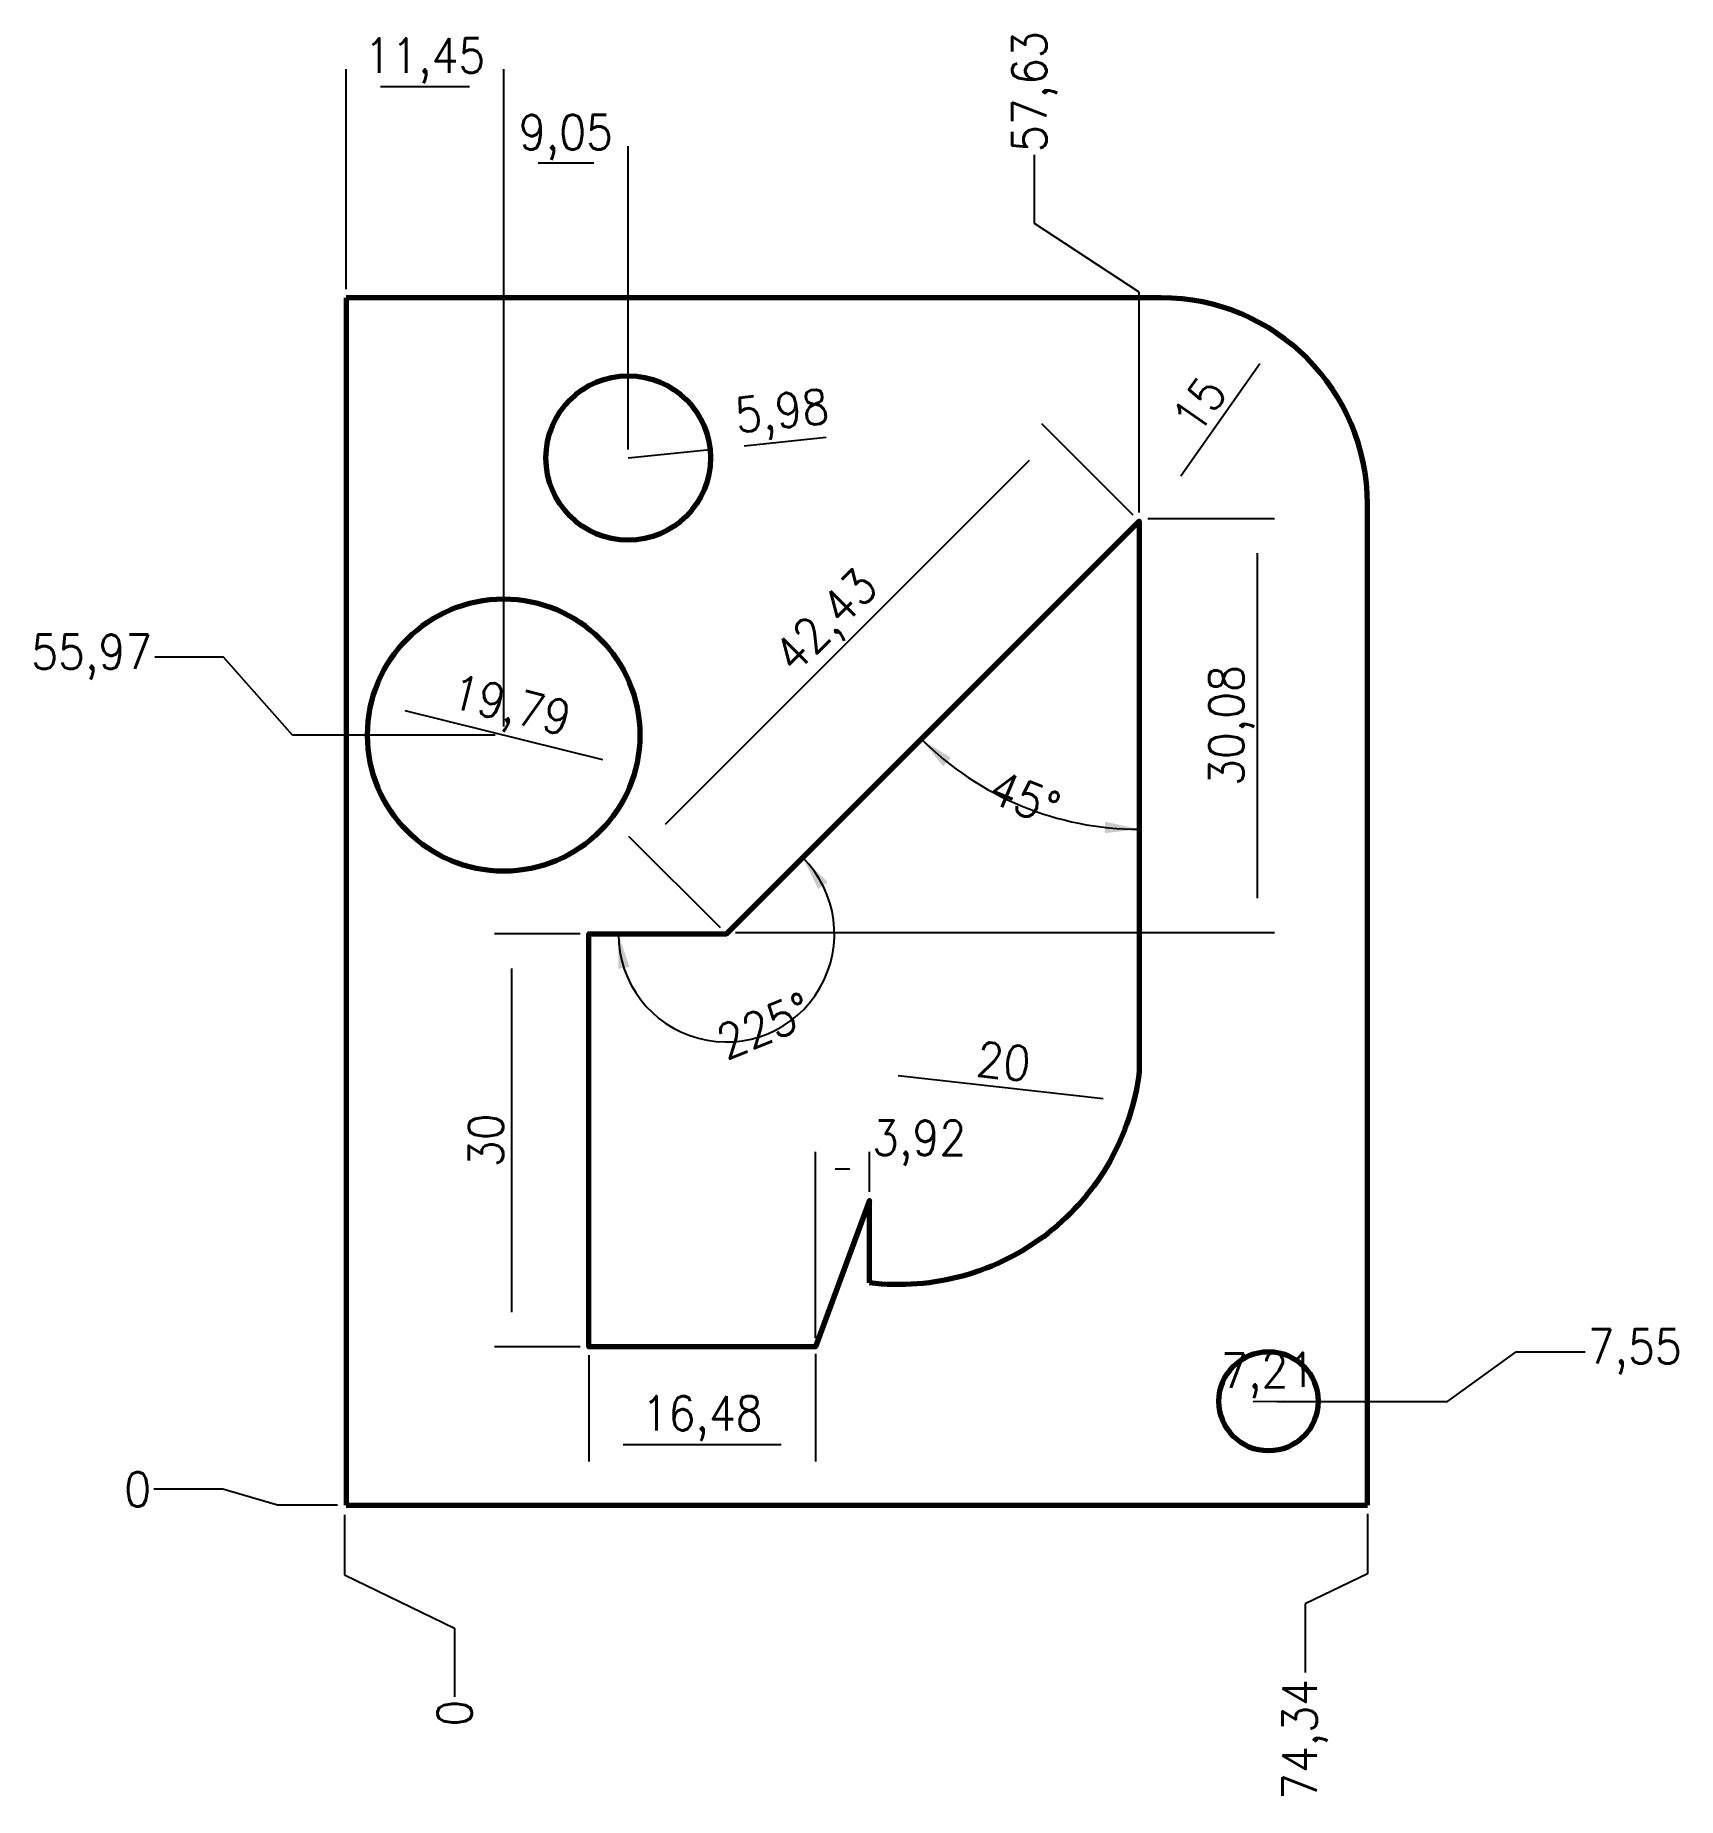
# Model space of a CAD drawing. Header units: millimetres. Extents: x -13 to 107, y -19 to 109.
import ezdxf

# ---------------------------------------------------------------- set-up
doc = ezdxf.new("R2010")
doc.units = ezdxf.units.MM
doc.layers.get('0').update_dxf_attribs({"linetype": 'CONTINUOUS', "lineweight": 25})
for name, color, linetype, lineweight in [('DIM$ANGULAR', 7, 'CONTINUOUS', 0), ('DIM$DIAMETRIC', 7, 'CONTINUOUS', 0), ('DIM$LINEAR', 7, 'CONTINUOUS', 0), ('DIM$ORDINATE', 7, 'CONTINUOUS', 0), ('DIM$RADIAL', 7, 'CONTINUOUS', 0)]:
    doc.layers.add(name, color=color, linetype=linetype, lineweight=lineweight)
doc.styles.get("Standard").update_dxf_attribs({"font": 'Standard'})
doc.dimstyles.get("Standard").update_dxf_attribs({"dimtxt": 2.5, "dimasz": 2.5, "dimexe": 1.25, "dimexo": 0.625, "dimtad": 0, "dimtoh": 1, "dimtxsty": 'Standard', "dimcen": 0.09, "dimadec": 0, "dimazin": 0, "dimtfac": 1, "dimtdec": 4, "dimtofl": 0, "dimtmove": 0, "dimatfit": 3, "dimfxl": 1, "dimtolj": 1, "dimtzin": 0, "dimarcsym": 0})

# ---------------------------------------------------------------- blocks, each defined once
blk = doc.blocks.new('*D1')
at = {"layer": 'DIM$LINEAR', "color": 0, "linetype": 'ByBlock', "lineweight": -2}
for p, q in [((67.16, 73.8), (60.52, 80.44)), ((33.17, 51.33), (59.63, 77.79)), ((37.16, 43.8), (30.52, 50.44))]:
    blk.add_line(p, q, dxfattribs=at)
at = {"layer": 'DIM$LINEAR', "color": 0, "linetype": 'CONTINUOUS', "lineweight": -2, "insert": (45.07, 65.89), "char_height": 2.5, "width": 8.4722, "attachment_point": 5, "rotation": 45}
blk.add_mtext('42,43', dxfattribs=at)
blk = doc.blocks.new('*D2')
at = {"layer": 'DIM$LINEAR', "color": 0, "linetype": 'ByBlock', "lineweight": -2}
for p, q in [((26.975, 43.36), (20.7468, 43.36)), ((21.9968, 15.86), (21.9968, 40.86)), ((26.975, 13.36), (20.7468, 13.36))]:
    blk.add_line(p, q, dxfattribs=at)
at = {"layer": 'DIM$LINEAR', "color": 0, "linetype": 'CONTINUOUS', "lineweight": -2, "insert": (20.1218, 28.36), "char_height": 2.5, "width": 3.055556, "attachment_point": 5, "rotation": 90}
blk.add_mtext('30', dxfattribs=at)
blk = doc.blocks.new('*D3')
at = {"layer": 'DIM$LINEAR', "color": 0, "linetype": 'ByBlock', "lineweight": -2}
for p, q in [((44.08, 12.84), (44.08, 5.01)), ((27.6, 12.74), (27.6, 5.01)), ((30.1, 6.26), (41.58, 6.26))]:
    blk.add_line(p, q, dxfattribs=at)
at = {"layer": 'DIM$LINEAR', "color": 0, "linetype": 'CONTINUOUS', "lineweight": -2, "insert": (35.84, 8.14), "char_height": 2.5, "width": 7.6389, "attachment_point": 5}
blk.add_mtext('16,48', dxfattribs=at)
blk = doc.blocks.new('*D4')
at = {"layer": 'DIM$ORDINATE', "color": 0, "linetype": 'ByBlock', "lineweight": -2}
for p, q in [((9.85, 1.15), (9.85, -3.23)), ((9.85, -3.23), (17.85, -7.09)), ((17.85, -7.09), (17.85, -12.09))]:
    blk.add_line(p, q, dxfattribs=at)
at = {"layer": 'DIM$ORDINATE', "color": 0, "linetype": 'CONTINUOUS', "lineweight": -2, "insert": (17.85, -13.27), "char_height": 2.5, "width": 1.1111, "attachment_point": 5, "rotation": 90}
blk.add_mtext('0', dxfattribs=at)
blk = doc.blocks.new('*D5')
at = {"layer": 'DIM$ORDINATE', "color": 0, "linetype": 'ByBlock', "lineweight": -2}
for p, q in [((84.19, 1.22), (84.19, -3.15)), ((84.19, -3.15), (79.65, -5.32)), ((79.65, -5.32), (79.65, -10.32))]:
    blk.add_line(p, q, dxfattribs=at)
at = {"layer": 'DIM$ORDINATE', "color": 0, "linetype": 'CONTINUOUS', "lineweight": -2, "insert": (79.65, -15.19), "char_height": 2.5, "width": 8.4722, "attachment_point": 5, "rotation": 90}
blk.add_mtext('74,34', dxfattribs=at)
blk = doc.blocks.new('*D6')
at = {"layer": 'DIM$RADIAL', "color": 0, "linetype": 'ByBlock', "lineweight": -2}
blk.add_line((50.08, 33.08), (64.99, 31.39), dxfattribs=at)
at = {"layer": 'DIM$RADIAL', "color": 0, "linetype": 'CONTINUOUS', "lineweight": -2, "insert": (57.75, 34.1), "char_height": 2.5, "width": 3.0556, "attachment_point": 5, "rotation": 353.5451}
blk.add_mtext('20', dxfattribs=at)
blk = doc.blocks.new('*D9')
at = {"layer": 'DIM$ORDINATE', "color": 0, "linetype": 'ByBlock', "lineweight": -2}
for p, q in [((90, 9.39), (95, 13)), ((95, 13), (100, 13)), ((77.62, 9.39), (90, 9.39))]:
    blk.add_line(p, q, dxfattribs=at)
at = {"layer": 'DIM$ORDINATE', "color": 0, "linetype": 'CONTINUOUS', "lineweight": -2, "insert": (103.61, 13), "char_height": 2.5, "width": 5.9722, "attachment_point": 5}
blk.add_mtext('7,55', dxfattribs=at)
blk = doc.blocks.new('*D10')
at = {"layer": 'DIM$LINEAR', "color": 0, "linetype": 'ByBlock', "lineweight": -2}
for p, q in [((44.08, 13.99), (44.08, 27.53)), ((48, 24.62), (48, 27.53)), ((45.5, 26.28), (46.58, 26.28))]:
    blk.add_line(p, q, dxfattribs=at)
at = {"layer": 'DIM$LINEAR', "color": 0, "linetype": 'CONTINUOUS', "lineweight": -2, "insert": (51.61, 28.16), "char_height": 2.5, "width": 5.9722, "attachment_point": 5}
blk.add_mtext('3,92', dxfattribs=at)
blk = doc.blocks.new('*D11')
at = {"layer": 'DIM$LINEAR', "color": 0, "linetype": 'ByBlock', "lineweight": -2}
for p, q in [((9.97, 90.23), (9.97, 106.21)), ((21.42, 58.44), (21.42, 106.21)), ((12.47, 104.96), (18.92, 104.96))]:
    blk.add_line(p, q, dxfattribs=at)
at = {"layer": 'DIM$LINEAR', "color": 0, "linetype": 'CONTINUOUS', "lineweight": -2, "insert": (15.69, 106.83), "char_height": 2.5, "width": 7.0833, "attachment_point": 5}
blk.add_mtext('11,45', dxfattribs=at)
blk = doc.blocks.new('*D12')
at = {"layer": 'DIM$DIAMETRIC', "color": 0, "linetype": 'ByBlock', "lineweight": -2}
blk.add_line((14.24, 59.6), (28.59, 56.04), dxfattribs=at)
at = {"layer": 'DIM$DIAMETRIC', "color": 0, "linetype": 'CONTINUOUS', "lineweight": -2, "insert": (21.87, 59.64), "char_height": 2.5, "width": 7.3611, "attachment_point": 5, "rotation": 346.0632}
blk.add_mtext('19,79', dxfattribs=at)
blk = doc.blocks.new('*D13')
at = {"layer": 'DIM$ANGULAR', "color": 0, "linetype": 'ByBlock', "lineweight": -2}
blk.add_arc((67.6, 73.36), 22.39, 225, 270, dxfattribs=at)
for points in [[(51.77, 57.53), (53.91, 56.17), (53.35, 55.55)], [(67.6, 50.97), (65.08, 50.69), (65.13, 51.52)]]:
    blk.add_solid(points, dxfattribs=at)
at = {"layer": 'DIM$ANGULAR', "color": 0, "linetype": 'CONTINUOUS', "lineweight": -2, "insert": (59.27, 53.25), "char_height": 2.5, "width": 5, "attachment_point": 5, "rotation": 337.5}
blk.add_mtext('45%%D', dxfattribs=at)
blk = doc.blocks.new('*D14')
at = {"layer": 'DIM$ANGULAR', "color": 0, "linetype": 'ByBlock', "lineweight": -2}
blk.add_arc((37.6, 43.36), 7.85, 180, 45, dxfattribs=at)
for points in [[(43.15, 48.91), (44.95, 47.13), (44.28, 46.64)], [(29.75, 43.36), (30.56, 40.96), (29.74, 40.83)]]:
    blk.add_solid(points, dxfattribs=at)
at = {"layer": 'DIM$ANGULAR', "color": 0, "linetype": 'CONTINUOUS', "lineweight": -2, "insert": (40.36, 36.69), "char_height": 2.5, "width": 6.6667, "attachment_point": 5, "rotation": 22.5}
blk.add_mtext('225%%D', dxfattribs=at)
blk = doc.blocks.new('*D15')
at = {"layer": 'DIM$DIAMETRIC', "color": 0, "linetype": 'ByBlock', "lineweight": -2}
blk.add_line((75.89, 9.38), (78.11, 9.41), dxfattribs=at)
at = {"layer": 'DIM$DIAMETRIC', "color": 0, "linetype": 'CONTINUOUS', "lineweight": -2, "insert": (76.97, 11.27), "char_height": 2.5, "width": 5.4167, "attachment_point": 5, "rotation": 0.7854}
blk.add_mtext('7,21', dxfattribs=at)
blk = doc.blocks.new('*D16')
at = {"layer": 'DIM$LINEAR', "color": 0, "linetype": 'ByBlock', "lineweight": -2}
for p, q in [((21.42, 58.44), (21.42, 100.63)), ((30.47, 78.58), (30.47, 100.63)), ((27.97, 99.38), (23.92, 99.38))]:
    blk.add_line(p, q, dxfattribs=at)
at = {"layer": 'DIM$LINEAR', "color": 0, "linetype": 'CONTINUOUS', "lineweight": -2, "insert": (25.94, 101.26), "char_height": 2.5, "width": 5.9722, "attachment_point": 5}
blk.add_mtext('9,05', dxfattribs=at)
blk = doc.blocks.new('*D17')
at = {"layer": 'DIM$RADIAL', "color": 0, "linetype": 'ByBlock', "lineweight": -2}
for p, q in [((38.9, 78.84), (44.84, 79.46)), ((30.47, 77.96), (36.41, 78.58))]:
    blk.add_line(p, q, dxfattribs=at)
at = {"layer": 'DIM$RADIAL', "color": 0, "linetype": 'CONTINUOUS', "lineweight": -2, "insert": (41.67, 81.02), "char_height": 2.5, "width": 5.9722, "attachment_point": 5, "rotation": 5.9642}
blk.add_mtext('5,98', dxfattribs=at)
blk = doc.blocks.new('*D18')
at = {"layer": 'DIM$RADIAL', "color": 0, "linetype": 'ByBlock', "lineweight": -2}
blk.add_line((70.62, 76.65), (76.37, 84.83), dxfattribs=at)
at = {"layer": 'DIM$RADIAL', "color": 0, "linetype": 'CONTINUOUS', "lineweight": -2, "insert": (71.96, 81.82), "char_height": 2.5, "width": 2.5, "attachment_point": 5, "rotation": 54.9212}
blk.add_mtext('15', dxfattribs=at)
blk = doc.blocks.new('*D19')
at = {"layer": 'DIM$ORDINATE', "color": 0, "linetype": 'ByBlock', "lineweight": -2}
for p, q in [((1, 3), (-4, 3)), ((4.97, 1.85), (1, 3)), ((9.34, 1.85), (4.97, 1.85))]:
    blk.add_line(p, q, dxfattribs=at)
at = {"layer": 'DIM$ORDINATE', "color": 0, "linetype": 'CONTINUOUS', "lineweight": -2, "insert": (-5.18, 3), "char_height": 2.5, "width": 1.1111, "attachment_point": 5}
blk.add_mtext('0', dxfattribs=at)
blk = doc.blocks.new('*D20')
at = {"layer": 'DIM$ORDINATE', "color": 0, "linetype": 'ByBlock', "lineweight": -2}
for p, q in [((1.06, 63.49), (-3.94, 63.49)), ((6.06, 57.82), (1.06, 63.49)), ((20.79, 57.82), (6.06, 57.82))]:
    blk.add_line(p, q, dxfattribs=at)
at = {"layer": 'DIM$ORDINATE', "color": 0, "linetype": 'CONTINUOUS', "lineweight": -2, "insert": (-8.52, 63.49), "char_height": 2.5, "width": 7.9167, "attachment_point": 5}
blk.add_mtext('55,97', dxfattribs=at)
blk = doc.blocks.new('*D21')
at = {"layer": 'DIM$ORDINATE', "color": 0, "linetype": 'ByBlock', "lineweight": -2}
for p, q in [((60, 95), (60, 100)), ((67.6, 90), (60, 95)), ((67.6, 73.99), (67.6, 90))]:
    blk.add_line(p, q, dxfattribs=at)
at = {"layer": 'DIM$ORDINATE', "color": 0, "linetype": 'CONTINUOUS', "lineweight": -2, "insert": (60, 104.58), "char_height": 2.5, "width": 7.9167, "attachment_point": 5, "rotation": 90}
blk.add_mtext('57,63', dxfattribs=at)
blk = doc.blocks.new('*D22')
at = {"layer": 'DIM$LINEAR', "color": 0, "linetype": 'ByBlock', "lineweight": -2}
for p, q in [((68.23, 73.55), (77.44, 73.55)), ((76.19, 45.97), (76.19, 71.05)), ((38.25, 43.47), (77.44, 43.47))]:
    blk.add_line(p, q, dxfattribs=at)
at = {"layer": 'DIM$LINEAR', "color": 0, "linetype": 'CONTINUOUS', "lineweight": -2, "insert": (74.32, 58.51), "char_height": 2.5, "width": 7.9167, "attachment_point": 5, "rotation": 90}
blk.add_mtext('30,08', dxfattribs=at)

msp = doc.modelspace()

# ---------------------------------------------------------------- linework, layer by layer
at = {"color": 253, "lineweight": 70, "true_color": 0xa0a0a4}
for p, q in [((9.97, 89.602), (9.97, 1.846)), ((69.187, 89.602), (9.97, 89.602)), ((84.187, 1.846), (84.187, 74.602)), ((9.97, 1.846), (84.187, 1.846))]:
    msp.add_line(p, q, dxfattribs=at)
at = {"color": 253, "true_color": 0xa0a0a4}
msp.add_line((27.6, 43.36), (37.6, 43.36), dxfattribs=at)
at = {"color": 253, "lineweight": 70, "true_color": 0xa0a0a4}
msp.add_lwpolyline([(48, 18), (48, 24), (44.082, 13.36), (27.6, 13.36), (27.6, 43.36), (37.6, 43.36), (67.6, 73.36), (67.6, 33.36, -0.4142136), (48, 18, -0.4142136)], format="xyb", dxfattribs=at)
for centre, radius in [((30.465, 77.959), 5.98), ((21.416, 57.819), 9.895), ((77, 9.394), 3.606)]:
    msp.add_circle(centre, radius, dxfattribs=at)
msp.add_arc((69.187, 74.602), 15, 0, 90, dxfattribs=at)

# ---------------------------------------------------------------- dimensions: what is measured, and where the dimension line sits
at = {"layer": 'DIM$ANGULAR'}
for base, line1, line2, picture in [((53.76, 55.757), ((67.6, 73.36), (37.6, 43.36)), ((67.6, 73.36), (67.6, 33.36)), '*D13'), ((45.438, 42.941), ((37.6, 43.36), (67.6, 73.36)), ((37.6, 43.36), (27.6, 43.36)), '*D14')]:
    dim = msp.add_angular_dim_2l(base=base, line1=line1, line2=line2, dimstyle='Standard', dxfattribs=at)
    dim.commit()
    dim.dimension.update_dxf_attribs({"geometry": picture, "text_midpoint": (0, 0)})
at = {"layer": 'DIM$DIAMETRIC'}
for p1, p2, picture, middle in [((11.812, 60.202), (31.02, 55.435), '*D12', (21.868, 59.638)), ((73.395, 9.345), (80.605, 9.444), '*D15', (76.974, 11.269))]:
    dim = msp.add_diameter_dim_2p(p1=p1, p2=p2, dimstyle='Standard', dxfattribs=at)
    dim.commit()
    dim.dimension.update_dxf_attribs({"geometry": picture, "text_midpoint": middle})
at = {"layer": 'DIM$LINEAR'}
for base, p1, p2, picture, middle in [((21.416, 104.959), (9.97, 89.602), (21.416, 57.819), '*D11', (15.693, 106.834)), ((21.416, 99.385), (30.465, 77.959), (21.416, 57.819), '*D16', (25.941, 101.26)), ((76.191, 73.55), (37.624, 43.47), (67.61, 73.55), '*D22', (74.316, 58.51)), ((21.9968, 43.36), (27.6, 13.36), (27.6, 43.36), '*D2', (20.1218, 28.36)), ((44.082, 26.285), (48, 24), (44.082, 13.36), '*D10', (46.041, 28.16)), ((67.6, 6.262), (27.6, 13.36), (44.082, 13.464), '*D3', (35.841, 8.137))]:
    dim = msp.add_linear_dim(base=base, p1=p1, p2=p2, dimstyle='Standard', dxfattribs=at)
    dim.commit()
    dim.dimension.update_dxf_attribs({"geometry": picture, "text_midpoint": middle})
dim = msp.add_linear_dim(base=(61.4, 79.56), p1=(37.6, 43.36), p2=(67.6, 73.36), angle=45, dimstyle='Standard', dxfattribs=at)
dim.commit()
dim.dimension.update_dxf_attribs({"geometry": '*D1', "text_midpoint": (45.074, 65.886), "dimtype": 161})
at = {"layer": 'DIM$ORDINATE'}
for feature_location, offset, dtype, origin, picture, middle in [((67.6, 73.36), (-7.6, 26.64), 1, (9.97, 1.846), '*D21', (60, 104.583)), ((21.416, 57.819), (-25.358, 5.668), 0, (9.97, 1.846), '*D20', (-8.525, 63.487)), ((77, 9.394), (23, 3.606), 0, (9.846, 1.846), '*D9', (103.611, 13)), ((9.969504101, 1.846204463), (-13.969504101, 1.153795537), 0, (9.969504101, 1.846204463), '*D19', (-5.180555556, 3)), ((9.846423804, 1.772890969), (8.006038295, -13.866865094), 1, (9.846423804, 1.846204463), '*D4', (17.852462098, -13.27452968)), ((84.187, 1.846), (-4.535, -12.171), 1, (9.846, 1.846), '*D5', (79.652, -15.186))]:
    dim = msp.add_ordinate_dim(feature_location=feature_location, offset=offset, dtype=dtype, origin=origin, dimstyle='Standard', dxfattribs=at)
    dim.commit()
    dim.dimension.update_dxf_attribs({"geometry": picture, "text_midpoint": middle})
at = {"layer": 'DIM$RADIAL'}
for center, mpoint, picture, middle in [((69.187, 74.602), (77.807, 86.878), '*D18', (71.963, 81.818)), ((30.465, 77.959), (36.413, 78.58), '*D17', (41.674, 81.015)), ((47.6, 33.36), (67.473, 31.112), '*D6', (57.747, 34.099))]:
    dim = msp.add_radius_dim(center=center, mpoint=mpoint, dimstyle='Standard', dxfattribs=at)
    dim.commit()
    dim.dimension.update_dxf_attribs({"geometry": picture, "text_midpoint": middle})

doc.saveas('drawing.dxf')
